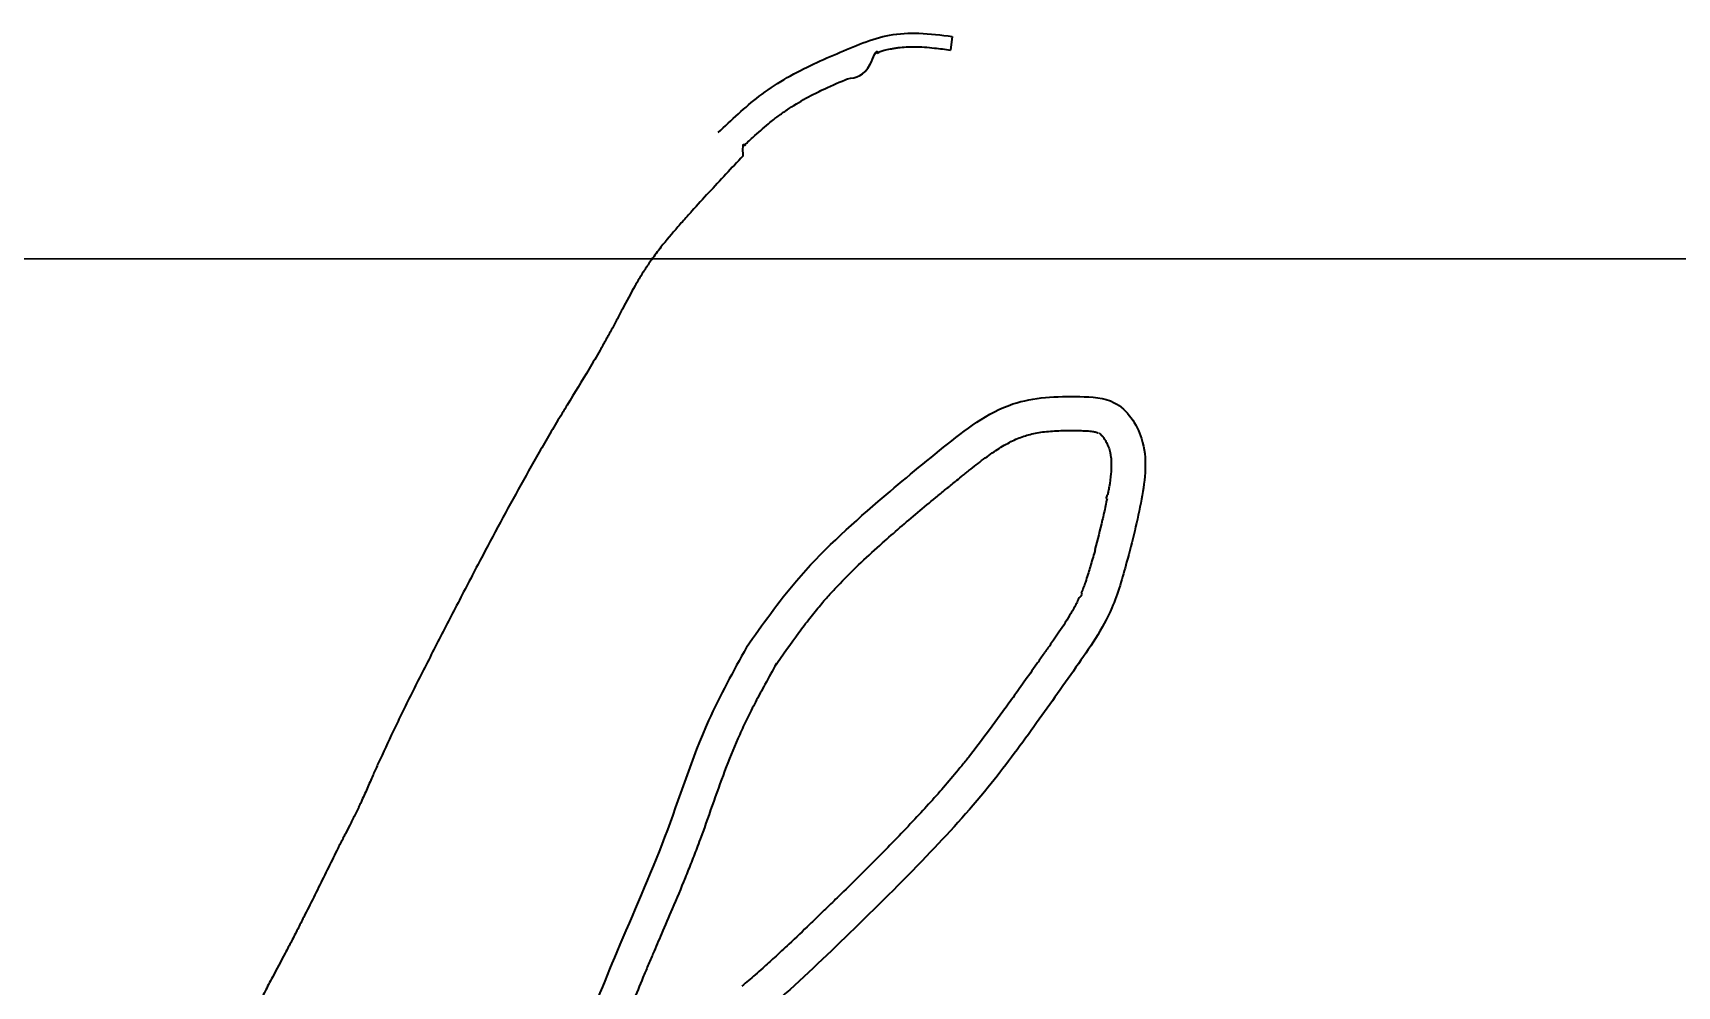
# Model space of a CAD drawing. Header units: millimetres. Extents: x 120281 to 1416367021, y -641565767 to 918373.
# Drawn here: x 931692.3 to 932164.5, y 864367.2 to 864640.8 of the extents above; entities that cross this region are included whole.
import ezdxf

# ---------------------------------------------------------------- set-up
doc = ezdxf.new("R2010")
doc.units = ezdxf.units.MM
doc.layers.add('0_Ном._пера__1', color=7, linetype='Continuous', lineweight=35)
doc.layers.add('размер', color=90, linetype='Continuous', lineweight=40)

msp = doc.modelspace()

# ---------------------------------------------------------------- linework, layer by layer
at = {"layer": '0_Ном._пера__1', "linetype": 'Continuous'}
msp.add_line((931956.3221, 864639.74059), (931955.80189, 864635.86883), dxfattribs=at)
for points, knots in [([(931923.20427, 864634.81167), (931928.13113, 864636.99109), (931933.05799, 864639.17051), (931938.28507, 864640.1238), (931941.0511, 864640.62826), (931943.9012, 864640.78937), (931946.72643, 864640.69957), (931949.94652, 864640.59721), (931953.13431, 864640.1689), (931956.3221, 864639.74059)], [0, 0, 0, 0, 1, 1, 1, 2, 2, 2, 3, 3, 3, 3]), ([(931889.126, 864612.1945), (931892.92782, 864615.80851), (931896.72964, 864619.42251), (931900.88928, 864622.59602), (931905.42907, 864626.05956), (931910.39508, 864628.99842), (931915.56034, 864631.45335), (931918.07679, 864632.64936), (931920.64053, 864633.73052), (931923.20428, 864634.81167)], [0, 0, 0, 0, 1, 1, 1, 2, 2, 2, 3, 3, 3, 3]), ([(931926.24021, 864627.61252), (931928.60747, 864627.97956), (931930.97473, 864628.3466), (931932.75588, 864631.80259), (931933.6902, 864633.61547), (931934.46325, 864636.27831), (931934.88941, 864635.26103), (931934.9375, 864635.14625), (931934.98107, 864634.98462), (931935.02474, 864634.82299)], [0, 0, 0, 0, 1, 1, 1, 2, 2, 2, 3, 3, 3, 3]), ([(931934.24753, 864635.05998), (931934.30436, 864635.07849), (931934.36118, 864635.09688), (931934.41798, 864635.11514), (931935.19271, 864635.36418), (931935.9713, 864635.58852), (931936.74061, 864635.78588), (931937.34625, 864635.94124), (931937.95054, 864636.07944), (931938.55436, 864636.19866), (931938.92199, 864636.27125), (931939.28918, 864636.33668), (931939.66021, 864636.39571), (931940.03123, 864636.45474), (931940.40499, 864636.50725), (931940.78116, 864636.55344), (931941.5335, 864636.6458), (931942.29544, 864636.71281), (931943.06369, 864636.75607), (931943.87096, 864636.80153), (931944.68527, 864636.82077), (931945.50273, 864636.81587), (931946.43255, 864636.8103), (931947.36453, 864636.77288), (931948.30895, 864636.70958), (931949.25337, 864636.64627), (931950.20835, 864636.55757), (931951.175, 864636.45202), (931952.68771, 864636.28685), (931954.22883, 864636.08018), (931955.80189, 864635.86883)], [0, 0, 0, 0, 1, 1, 1, 2, 2, 2, 3, 3, 3, 4, 4, 4, 5, 5, 5, 6, 6, 6, 7, 7, 7, 8, 8, 8, 9, 9, 9, 10, 10, 10, 10]), ([(931896.22247, 864608.15771), (931897.17332, 864609.05708), (931898.11438, 864609.93982), (931899.05105, 864610.79915), (931900.54654, 864612.17115), (931902.03069, 864613.48333), (931903.52245, 864614.7121), (931904.02688, 864615.12761), (931904.53217, 864615.53362), (931905.03904, 864615.92938), (931905.45303, 864616.25262), (931905.86735, 864616.56839), (931906.28731, 864616.88045), (931906.70727, 864617.19252), (931907.13188, 864617.50019), (931907.5608, 864617.80348), (931908.41865, 864618.41006), (931909.29399, 864618.99908), (931910.18508, 864619.57048), (931911.96725, 864620.71327), (931913.8124, 864621.78557), (931915.7054, 864622.78711), (931916.76461, 864623.34752), (931917.83863, 864623.88571), (931918.92512, 864624.40191), (931921.02976, 864625.40184), (931923.25753, 864626.35371), (931925.57873, 864627.33349), (931925.79843, 864627.42622), (931926.02244, 864627.5192), (931926.24377, 864627.61253)], [0, 0, 0, 0, 1, 1, 1, 2, 2, 2, 3, 3, 3, 4, 4, 4, 5, 5, 5, 6, 6, 6, 7, 7, 7, 8, 8, 8, 9, 9, 9, 10, 10, 10, 10]), ([(931896.24722, 864605.51092), (931894.58829, 864603.74336), (931892.93425, 864601.981), (931891.28838, 864600.21964), (931887.99663, 864596.69692), (931884.73765, 864593.17818), (931881.53662, 864589.63029), (931881.06974, 864589.11282), (931880.60402, 864588.5946), (931880.13979, 864588.07591), (931879.25528, 864587.08765), (931878.38323, 864586.10531), (931877.52847, 864585.1264), (931875.81895, 864583.16858), (931874.17874, 864581.22426), (931872.64281, 864579.27676), (931871.68838, 864578.06659), (931870.77414, 864576.85529), (931869.90727, 864575.63923), (931869.57456, 864575.17249), (931869.24867, 864574.70505), (931868.93024, 864574.2367), (931868.60765, 864573.76224), (931868.29461, 864573.28866), (931867.98298, 864572.80582), (931867.67135, 864572.32296), (931867.36215, 864571.83239), (931867.0558, 864571.33438), (931866.44311, 864570.33835), (931865.83987, 864569.31257), (931865.24125, 864568.26023), (931864.01166, 864566.09867), (931862.80227, 864563.82465), (931861.56398, 864561.47176), (931861.02616, 864560.44984), (931860.48274, 864559.41313), (931859.929, 864558.36462), (931859.38827, 864557.34075), (931858.83795, 864556.3056), (931858.27279, 864555.26219), (931858.02095, 864554.79724), (931857.76484, 864554.33099), (931857.50952, 864553.86747), (931857.2542, 864553.40396), (931856.99771, 864552.94198), (931856.74025, 864552.48182), (931856.22533, 864551.5615), (931855.70743, 864550.64785), (931855.18552, 864549.74003), (931854.14168, 864547.92439), (931853.08609, 864546.13249), (931852.02651, 864544.35954), (931849.90735, 864540.81365), (931847.77313, 864537.34325), (931845.68428, 864533.91142), (931845.07368, 864532.90824), (931844.46715, 864531.90833), (931843.86567, 864530.9109), (931843.34045, 864530.03992), (931842.81899, 864529.17044), (931842.29928, 864528.29803), (931841.77958, 864527.42563), (931841.26285, 864526.55148), (931840.74735, 864525.67569), (931839.71636, 864523.92412), (931838.69265, 864522.16595), (931837.67726, 864520.4016), (931835.64647, 864516.87291), (931833.64538, 864513.3196), (931831.66753, 864509.74554), (931827.71183, 864502.59742), (931823.84928, 864495.36625), (931820.02824, 864488.08348), (931817.86397, 864483.95846), (931815.71302, 864479.81689), (931813.56582, 864475.66458), (931812.54599, 864473.69241), (931811.52697, 864471.7178), (931810.5078, 864469.74141), (931808.46948, 864465.78861), (931806.43913, 864461.84672), (931804.43631, 864457.9098), (931802.43349, 864453.97288), (931800.45771, 864450.04003), (931798.52725, 864446.10276), (931797.78006, 864444.57883), (931797.04102, 864443.05419), (931796.30842, 864441.52845), (931794.84319, 864438.47693), (931793.40772, 864435.42089), (931792.01291, 864432.3563), (931791.52596, 864431.28639), (931791.04842, 864430.21508), (931790.57139, 864429.14293), (931790.3472, 864428.63905), (931790.10711, 864428.13637), (931789.88525, 864427.63193), (931789.61788, 864427.024), (931789.36717, 864426.40822), (931789.09558, 864425.78573), (931788.82399, 864425.16325), (931788.56247, 864424.53288), (931788.28327, 864423.89622), (931787.72488, 864422.62291), (931787.12715, 864421.32389), (931786.51838, 864420.00319), (931786.28666, 864419.50048), (931786.00426, 864418.99711), (931785.76574, 864418.49564)], [0, 0, 0, 0, 1, 1, 1, 2, 2, 2, 3, 3, 3, 4, 4, 4, 5, 5, 5, 6, 6, 6, 7, 7, 7, 8, 8, 8, 9, 9, 9, 10, 10, 10, 11, 11, 11, 12, 12, 12, 13, 13, 13, 14, 14, 14, 15, 15, 15, 16, 16, 16, 17, 17, 17, 18, 18, 18, 19, 19, 19, 20, 20, 20, 21, 21, 21, 22, 22, 22, 23, 23, 23, 24, 24, 24, 25, 25, 25, 26, 26, 26, 27, 27, 27, 28, 28, 28, 29, 29, 29, 30, 30, 30, 31, 31, 31, 32, 32, 32, 33, 33, 33, 34, 34, 34, 35, 35, 35, 36, 36, 36, 36]), ([(931896.24722, 864605.51092), (931896.1586, 864607.41852), (931896.06997, 864609.32612), (931896.76502, 864608.67), (931896.81399, 864608.62376), (931896.86688, 864608.5648), (931896.91975, 864608.50583)], [0, 0, 0, 0, 1, 1, 1, 2, 2, 2, 2]), ([(931897.25897, 864464.46467), (931901.83051, 864470.97321), (931906.40206, 864477.48174), (931911.55554, 864483.51398), (931918.61834, 864491.78109), (931926.77414, 864499.15359), (931934.9984, 864506.22741), (931941.16104, 864511.52801), (931947.36213, 864516.66092), (931953.82405, 864521.8429), (931960.0198, 864526.81142), (931966.45534, 864531.82507), (931973.7159, 864534.26431), (931979.69124, 864536.27178), (931986.22538, 864536.53558), (931992.89842, 864536.3937), (931996.39074, 864536.31944), (931999.92111, 864536.13407), (932002.84213, 864534.61921), (932006.57938, 864532.68105), (932009.31916, 864528.56657), (932010.65789, 864524.32718), (932012.45932, 864518.62253), (932011.72385, 864512.69169), (932010.65789, 864506.93721), (932009.51804, 864500.78383), (932008.0003, 864494.83212), (932006.39315, 864488.83744), (932005.20001, 864484.38706), (932003.95762, 864479.913), (932002.13283, 864475.70623), (931999.50144, 864469.63998), (931995.65901, 864464.12955), (931991.83223, 864458.67116), (931987.8182, 864452.94569), (931983.82136, 864447.27748), (931979.75614, 864441.63608), (931975.51203, 864435.74642), (931971.1934, 864429.88599), (931966.60947, 864424.2461), (931961.00511, 864417.35073), (931955.00418, 864410.78504), (931948.85, 864404.37185), (931941.66153, 864396.88085), (931934.26395, 864389.59792), (931926.82578, 864382.3682), (931919.8637, 864375.60124), (931912.86605, 864368.88088), (931905.5153, 864362.49395), (931897.00459, 864355.09915), (931888.02055, 864348.15131), (931879.94008, 864340.49031), (931873.30768, 864334.20221), (931867.284, 864327.43365), (931858.98203, 864322.39054), (931855.78376, 864320.44772), (931852.24745, 864318.76095), (931850.21912, 864316.30629), (931849.38839, 864315.30094), (931848.80767, 864314.16721), (931846.61668, 864313.82997), (931845.49616, 864313.6575), (931843.91935, 864313.69442), (931844.38075, 864313.44777)], [0, 0, 0, 0, 1, 1, 1, 2, 2, 2, 3, 3, 3, 4, 4, 4, 5, 5, 5, 6, 6, 6, 7, 7, 7, 8, 8, 8, 9, 9, 9, 10, 10, 10, 11, 11, 11, 12, 12, 12, 13, 13, 13, 14, 14, 14, 15, 15, 15, 16, 16, 16, 17, 17, 17, 18, 18, 18, 19, 19, 19, 20, 20, 20, 21, 21, 21, 21]), ([(931905.2509, 864458.8512), (931907.60147, 864462.19771), (931909.90627, 864465.4773), (931912.23907, 864468.62822), (931913.28045, 864470.03481), (931914.32726, 864471.41585), (931915.38549, 864472.76638), (931916.39441, 864474.054), (931917.41369, 864475.31388), (931918.44835, 864476.54219), (931918.89646, 864477.07417), (931919.34722, 864477.5998), (931919.80475, 864478.12391), (931920.26227, 864478.64803), (931920.72556, 864479.16957), (931921.19435, 864479.6887), (931922.13193, 864480.72696), (931923.09152, 864481.75554), (931924.07079, 864482.77557), (931926.02934, 864484.81565), (931928.06681, 864486.82152), (931930.16383, 864488.80266), (931932.14558, 864490.67491), (931934.18046, 864492.52505), (931936.25133, 864494.36186), (931937.91365, 864495.8363), (931939.59913, 864497.30216), (931941.29872, 864498.76442), (931944.69789, 864501.68894), (931948.11081, 864504.56324), (931951.57678, 864507.42534), (931952.52561, 864508.20886), (931953.47835, 864508.99149), (931954.43606, 864509.77405), (931955.35455, 864510.52458), (931956.27747, 864511.27506), (931957.20562, 864512.02615), (931957.77773, 864512.48911), (931958.35135, 864512.95237), (931958.92757, 864513.41598), (931959.28531, 864513.70381), (931959.64395, 864513.99218), (931960.00303, 864514.28007), (931960.36211, 864514.56796), (931960.71861, 864514.85377), (931961.07418, 864515.13717), (931961.78533, 864515.704), (931962.49183, 864516.2607), (931963.19001, 864516.80364), (931964.58636, 864517.88953), (931965.9578, 864518.91957), (931967.30449, 864519.8641), (931968.65117, 864520.80863), (931969.97248, 864521.66732), (931971.26303, 864522.41681), (931972.55357, 864523.1663), (931973.81236, 864523.80623), (931975.03695, 864524.32542), (931976.26155, 864524.84461), (931977.42344, 864525.23336), (931978.708, 864525.55439), (931979.99256, 864525.87542), (931981.37204, 864526.11945), (931982.84537, 864526.29405), (931984.31869, 864526.46866), (931985.88475, 864526.57355), (931987.53122, 864526.62326), (931989.17769, 864526.67296), (931990.90491, 864526.66754), (931992.6958, 864526.6294), (931993.49645, 864526.61235), (931994.23118, 864526.58983), (931994.88837, 864526.55176), (931995.5456, 864526.51369), (931996.12893, 864526.45954), (931996.61161, 864526.39196), (931997.01556, 864526.3354), (931997.34364, 864526.26953), (931997.60757, 864526.20335), (931997.87149, 864526.13717), (931998.05974, 864526.07187), (931998.18761, 864526.01926)], [0, 0, 0, 0, 1, 1, 1, 2, 2, 2, 3, 3, 3, 4, 4, 4, 5, 5, 5, 6, 6, 6, 7, 7, 7, 8, 8, 8, 9, 9, 9, 10, 10, 10, 11, 11, 11, 12, 12, 12, 13, 13, 13, 14, 14, 14, 15, 15, 15, 16, 16, 16, 17, 17, 17, 18, 18, 18, 19, 19, 19, 20, 20, 20, 21, 21, 21, 22, 22, 22, 23, 23, 23, 24, 24, 24, 25, 25, 25, 26, 26, 26, 27, 27, 27, 27]), ([(931998.88635, 864525.56696), (931999.0493, 864525.42303), (931999.23503, 864525.23638), (931999.42945, 864525.00873), (931999.62385, 864524.7811), (931999.82217, 864524.51251), (932000.02107, 864524.21161), (932000.21996, 864523.91072), (932000.41193, 864523.57834), (932000.5932, 864523.22477), (932000.75423, 864522.91069), (932000.90367, 864522.58029), (932001.03864, 864522.24422), (932001.14182, 864521.98729), (932001.24097, 864521.72567), (932001.32482, 864521.46666), (932001.40576, 864521.21664), (932001.46824, 864520.96488), (932001.53334, 864520.70732), (932001.59845, 864520.44977), (932001.63426, 864520.18916), (932001.68487, 864519.91988)], [0, 0, 0, 0, 1, 1, 1, 2, 2, 2, 3, 3, 3, 4, 4, 4, 5, 5, 5, 6, 6, 6, 7, 7, 7, 7]), ([(932001.717, 864519.91855), (932001.81841, 864519.38), (932001.8915, 864518.81485), (932001.93652, 864518.21678), (932001.98155, 864517.61873), (932001.98655, 864516.98833), (932001.97522, 864516.3237), (932001.96389, 864515.65908), (932001.92829, 864514.96113), (932001.86303, 864514.23145), (932001.75821, 864513.05961), (932001.58714, 864511.80678), (932001.36734, 864510.48664)], [0, 0, 0, 0, 1, 1, 1, 2, 2, 2, 3, 3, 3, 4, 4, 4, 4]), ([(932001.35656, 864510.48608), (932001.28521, 864510.057), (932001.20894, 864509.62078), (932001.12871, 864509.17778), (932001.06669, 864508.83526), (932000.95836, 864508.48692), (932000.89252, 864508.14102)], [0, 0, 0, 0, 1, 1, 1, 2, 2, 2, 2]), ([(932000.74847, 864507.1051), (932000.61195, 864506.4137), (932000.47021, 864505.72257), (932000.32365, 864505.03119), (932000.03053, 864503.64845), (931999.71775, 864502.26486), (931999.38926, 864500.87631), (931998.73227, 864498.09922), (931998.009, 864495.30277), (931997.25169, 864492.45861)], [0, 0, 0, 0, 1, 1, 1, 2, 2, 2, 3, 3, 3, 3]), ([(931997.36363, 864492.45673), (931997.26832, 864492.09743), (931997.17244, 864491.73736), (931997.07606, 864491.37649), (931996.88326, 864490.6546), (931996.58616, 864489.94399), (931996.39372, 864489.24373), (931996.02082, 864487.88683), (931995.63752, 864486.57376), (931995.24671, 864485.31172), (931995.01896, 864484.57625), (931994.7933, 864483.85774), (931994.55319, 864483.15916), (931994.35236, 864482.57486), (931994.14588, 864482.00451), (931993.93398, 864481.44794), (931993.72735, 864480.90521), (931993.51881, 864480.37518), (931993.29984, 864479.86008)], [0, 0, 0, 0, 1, 1, 1, 2, 2, 2, 3, 3, 3, 4, 4, 4, 5, 5, 5, 6, 6, 6, 6]), ([(931992.65975, 864478.45355), (931992.43875, 864477.98339), (931992.20673, 864477.51162), (931991.96416, 864477.03796), (931991.479, 864476.09062), (931990.95022, 864475.1359), (931990.3854, 864474.17163), (931989.35032, 864472.40453), (931988.18825, 864470.60645), (931986.94334, 864468.76599), (931986.43712, 864468.01761), (931985.90623, 864467.26229), (931985.37575, 864466.49867)], [0, 0, 0, 0, 1, 1, 1, 2, 2, 2, 3, 3, 3, 4, 4, 4, 4]), ([(931993.55692, 864479.83549), (931993.45666, 864479.59928), (931993.35513, 864479.36632), (931993.25032, 864479.13194), (931993.14548, 864478.89751), (931992.67423, 864478.68566), (931992.56364, 864478.45056)], [0, 0, 0, 0, 1, 1, 1, 2, 2, 2, 2]), ([(931897.25897, 864464.46467), (931893.41849, 864457.53126), (931889.57801, 864450.59786), (931886.33718, 864443.39924), (931881.45165, 864432.54736), (931877.92884, 864421.09275), (931873.70597, 864409.93316), (931869.49537, 864398.806), (931864.58879, 864387.97214), (931859.97774, 864377.01454), (931856.22329, 864368.09257), (931852.66479, 864359.08857), (931848.99427, 864350.13106), (931845.91621, 864342.6194), (931842.75939, 864335.14044), (931839.66294, 864327.6366), (931834.55857, 864315.26679), (931829.61826, 864302.82938), (931824.83328, 864290.33084), (931822.62896, 864284.57309), (931820.4576, 864278.80237), (931818.43616, 864272.97862), (931817.87523, 864271.36257), (931817.32585, 864269.74243), (931816.7576, 864268.12898), (931815.64483, 864264.96946), (931814.4597, 864261.83558), (931813.21097, 864258.72609), (931811.32236, 864254.02321), (931809.28821, 864249.37613), (931807.47914, 864244.64912), (931802.13984, 864230.69774), (931798.76131, 864216.05012), (931794.20469, 864201.79903), (931790.85164, 864191.31218), (931786.86066, 864181.04006), (931783.59129, 864170.54162), (931781.07002, 864162.44543), (931778.97793, 864154.21464), (931776.88581, 864145.98385)], [0, 0, 0, 0, 1, 1, 1, 2, 2, 2, 3, 3, 3, 4, 4, 4, 5, 5, 5, 6, 6, 6, 7, 7, 7, 8, 8, 8, 9, 9, 9, 10, 10, 10, 11, 11, 11, 12, 12, 12, 13, 13, 13, 13]), ([(931985.41088, 864466.49733), (931985.04014, 864465.96343), (931984.66429, 864465.42552), (931984.2845, 864464.88313), (931983.97896, 864464.44678), (931983.61771, 864464.00591), (931983.31001, 864463.56739), (931983.00227, 864463.12881), (931982.64518, 864462.69621), (931982.33761, 864462.2586)], [0, 0, 0, 0, 1, 1, 1, 2, 2, 2, 3, 3, 3, 3]), ([(931905.80228, 864459.73245), (931904.69553, 864457.73438), (931903.59964, 864455.75576), (931902.52859, 864453.79051), (931901.59642, 864452.0801), (931900.68307, 864450.37984), (931899.79726, 864448.68604), (931898.9713, 864447.10669), (931898.16929, 864445.53297), (931897.39792, 864443.96204), (931896.65458, 864442.44822), (931895.93969, 864440.937), (931895.25882, 864439.42583), (931893.89708, 864436.40348), (931892.6275, 864433.28201), (931891.40253, 864430.07881), (931890.17756, 864426.87562), (931888.99765, 864423.59171), (931887.81157, 864420.25013), (931886.62549, 864416.90855), (931885.43324, 864413.50933), (931884.17819, 864410.07689), (931883.84213, 864409.15779), (931883.50145, 864408.23632), (931883.15517, 864407.31295), (931882.86928, 864406.55064), (931882.57959, 864405.78685), (931882.28748, 864405.0268), (931881.99537, 864404.26674), (931881.70017, 864403.50915), (931881.40335, 864402.75387), (931880.8097, 864401.2433), (931880.20754, 864399.74201), (931879.59888, 864398.24898), (931878.38156, 864395.26292), (931877.13937, 864392.30984), (931875.89145, 864389.38164), (931874.86573, 864386.97482), (931873.83619, 864384.58481), (931872.81326, 864382.20722), (931871.98765, 864380.28825), (931871.16636, 864378.37738), (931870.35463, 864376.47238), (931869.86966, 864375.33422), (931869.38781, 864374.19861), (931868.91059, 864373.06373), (931868.43337, 864371.92886), (931867.95916, 864370.79089), (931867.48624, 864369.65016), (931866.54041, 864367.3687), (931865.60185, 864365.07606), (931864.66546, 864362.77442), (931862.79268, 864358.17112), (931860.92854, 864353.53173), (931859.03069, 864348.87394), (931858.33129, 864347.15744), (931857.62612, 864345.43718), (931856.91926, 864343.72314), (931856.21241, 864342.00909), (931855.50372, 864340.29926), (931854.79445, 864338.59296), (931853.3759, 864335.18035), (931851.9556, 864331.78185), (931850.54698, 864328.39208), (931849.28795, 864325.36229), (931848.04013, 864322.34127), (931846.80226, 864319.3132), (931845.56438, 864316.28514), (931844.33647, 864313.25291), (931843.11796, 864310.21662), (931840.68095, 864304.14403), (931838.2823, 864298.05518), (931835.92119, 864291.95083), (931835.34559, 864290.46268), (931834.77305, 864288.97361), (931834.2019, 864287.48363), (931833.58205, 864285.86661), (931832.96494, 864284.25115), (931832.35548, 864282.63984), (931831.74602, 864281.02853), (931831.1431, 864279.42031), (931830.5496, 864277.8143), (931830.18883, 864276.83805), (931829.83162, 864275.86252), (931829.47825, 864274.88772), (931829.19113, 864274.09567), (931828.89945, 864273.30436), (931828.61783, 864272.51306)], [0, 0, 0, 0, 1, 1, 1, 2, 2, 2, 3, 3, 3, 4, 4, 4, 5, 5, 5, 6, 6, 6, 7, 7, 7, 8, 8, 8, 9, 9, 9, 10, 10, 10, 11, 11, 11, 12, 12, 12, 13, 13, 13, 14, 14, 14, 15, 15, 15, 16, 16, 16, 17, 17, 17, 18, 18, 18, 19, 19, 19, 20, 20, 20, 21, 21, 21, 22, 22, 22, 23, 23, 23, 24, 24, 24, 25, 25, 25, 26, 26, 26, 27, 27, 27, 28, 28, 28, 29, 29, 29, 29]), ([(931982.42277, 864462.25591), (931981.80821, 864461.38067), (931981.19416, 864460.50717), (931980.5803, 864459.63531), (931979.35256, 864457.89155), (931978.1187, 864456.15405), (931976.89002, 864454.42249), (931975.69649, 864452.74048), (931974.50249, 864451.06375), (931973.30351, 864449.39149), (931972.29473, 864447.98452), (931971.28121, 864446.57913), (931970.26852, 864445.18327), (931969.25582, 864443.7874), (931968.24149, 864442.40028), (931967.22315, 864441.02419), (931965.1865, 864438.27204), (931963.13474, 864435.56462), (931961.0464, 864432.92182), (931960.37727, 864432.07504), (931959.70622, 864431.2346), (931959.02922, 864430.4017), (931957.67524, 864428.73594), (931956.29172, 864427.08504), (931954.88405, 864425.44609), (931952.0687, 864422.1682), (931949.15188, 864418.9391), (931946.16393, 864415.73817), (931944.47343, 864413.92717), (931942.75964, 864412.12432), (931941.02941, 864410.32863), (931939.29919, 864408.53294), (931937.55527, 864406.74613), (931935.79764, 864404.9659), (931932.28236, 864401.40543), (931928.71556, 864397.87165), (931925.119, 864394.34696), (931923.89688, 864393.14927), (931922.66864, 864391.95308), (931921.44009, 864390.75682), (931920.43638, 864389.77949), (931919.41334, 864388.80212), (931918.40913, 864387.82847), (931917.40498, 864386.85488), (931916.42104, 864385.88365), (931915.41785, 864384.9179), (931913.41143, 864382.98636), (931911.40475, 864381.07251), (931909.39055, 864379.18268), (931908.00866, 864377.88612), (931906.61787, 864376.60106), (931905.22643, 864375.32932), (931904.11273, 864374.31142), (931903.00205, 864373.30186), (931901.87953, 864372.30216), (931901.15652, 864371.65825), (931900.42382, 864371.01822), (931899.69626, 864370.38262), (931899.07938, 864369.84371), (931898.40282, 864369.30744), (931897.77845, 864368.77112), (931897.154, 864368.23473), (931896.4846, 864367.70623), (931895.85176, 864367.16996)], [0, 0, 0, 0, 1, 1, 1, 2, 2, 2, 3, 3, 3, 4, 4, 4, 5, 5, 5, 6, 6, 6, 7, 7, 7, 8, 8, 8, 9, 9, 9, 10, 10, 10, 11, 11, 11, 12, 12, 12, 13, 13, 13, 14, 14, 14, 15, 15, 15, 16, 16, 16, 17, 17, 17, 18, 18, 18, 19, 19, 19, 20, 20, 20, 21, 21, 21, 21]), ([(931785.83565, 864418.49099), (931785.59728, 864417.98952), (931785.35754, 864417.49255), (931785.11705, 864416.99981), (931784.63605, 864416.0143), (931784.11755, 864415.04637), (931783.63503, 864414.09244)], [0, 0, 0, 0, 1, 1, 1, 2, 2, 2, 2]), ([(931783.65888, 864414.09097), (931783.1851, 864413.15392), (931782.71278, 864412.23105), (931782.24592, 864411.32044), (931781.9479, 864410.73915), (931781.59574, 864410.1674), (931781.30296, 864409.59572)], [0, 0, 0, 0, 1, 1, 1, 2, 2, 2, 2]), ([(931779.9325, 864406.81197), (931779.46294, 864405.88272), (931778.99469, 864404.95046), (931778.52714, 864404.01548), (931777.59205, 864402.14557), (931776.66222, 864400.26444), (931775.72801, 864398.37521), (931773.85959, 864394.59675), (931771.98259, 864390.78455), (931770.05772, 864386.95871), (931769.48763, 864385.82559), (931768.90011, 864384.69201), (931768.32031, 864383.55711), (931767.72409, 864382.39005), (931767.13804, 864381.22006), (931766.53412, 864380.05922), (931765.93019, 864378.89833), (931765.30915, 864377.74391), (931764.70347, 864376.59436), (931763.49217, 864374.29531), (931762.2943, 864372.0168), (931761.09656, 864369.75243), (931760.34761, 864368.33653), (931759.60344, 864366.9259), (931758.86799, 864365.51933), (931758.28917, 864364.4123), (931757.70322, 864363.30925), (931757.13348, 864362.20227), (931756.06283, 864360.12205), (931755.01735, 864358.03392), (931753.97267, 864355.93904), (931751.8833, 864351.74929), (931749.84563, 864347.53098), (931747.85619, 864343.28689), (931743.87732, 864334.79869), (931740.09376, 864326.20713), (931736.48807, 864317.53369), (931735.96442, 864316.27404), (931735.43429, 864315.0133), (931734.91802, 864313.7503), (931734.57652, 864312.91483), (931734.2319, 864312.07705), (931733.8935, 864311.24019)], [0, 0, 0, 0, 1, 1, 1, 2, 2, 2, 3, 3, 3, 4, 4, 4, 5, 5, 5, 6, 6, 6, 7, 7, 7, 8, 8, 8, 9, 9, 9, 10, 10, 10, 11, 11, 11, 12, 12, 12, 13, 13, 13, 14, 14, 14, 14]), ([(931781.34637, 864409.59476), (931781.10852, 864409.13), (931780.8732, 864408.66885), (931780.63777, 864408.20577), (931780.40229, 864407.74259), (931780.13885, 864407.27713), (931779.90391, 864406.81251)], [0, 0, 0, 0, 1, 1, 1, 2, 2, 2, 2])]:
    msp.add_open_spline(points, degree=3, knots=knots, dxfattribs=at)
for points in [[(931997.99735, 864526.02567), (931998.01446, 864526.01732), (931998.02952, 864526.00958), (931998.04295, 864526.00237)], [(931998.04111, 864526.01959), (931998.08165, 864526.00279), (931998.11597, 864525.98731), (931998.14491, 864525.9734)], [(931998.40977, 864525.94995), (931998.44391, 864525.93236), (931998.48517, 864525.90925), (931998.53335, 864525.87914)], [(931998.45702, 864525.87884), (931998.56255, 864525.81252), (931998.70207, 864525.71149), (931998.86487, 864525.56756)], [(932000.70807, 864508.1491), (932000.64162, 864507.80323), (932000.57382, 864507.45749), (932000.50471, 864507.11183)]]:
    msp.add_open_spline(points, degree=3, dxfattribs=at)
at = {"layer": 'размер', "color": 0, "lineweight": 30}
msp.add_line((926978.86335, 864575.88644), (933483.30615, 864575.88644), dxfattribs=at)

doc.saveas('drawing.dxf')
